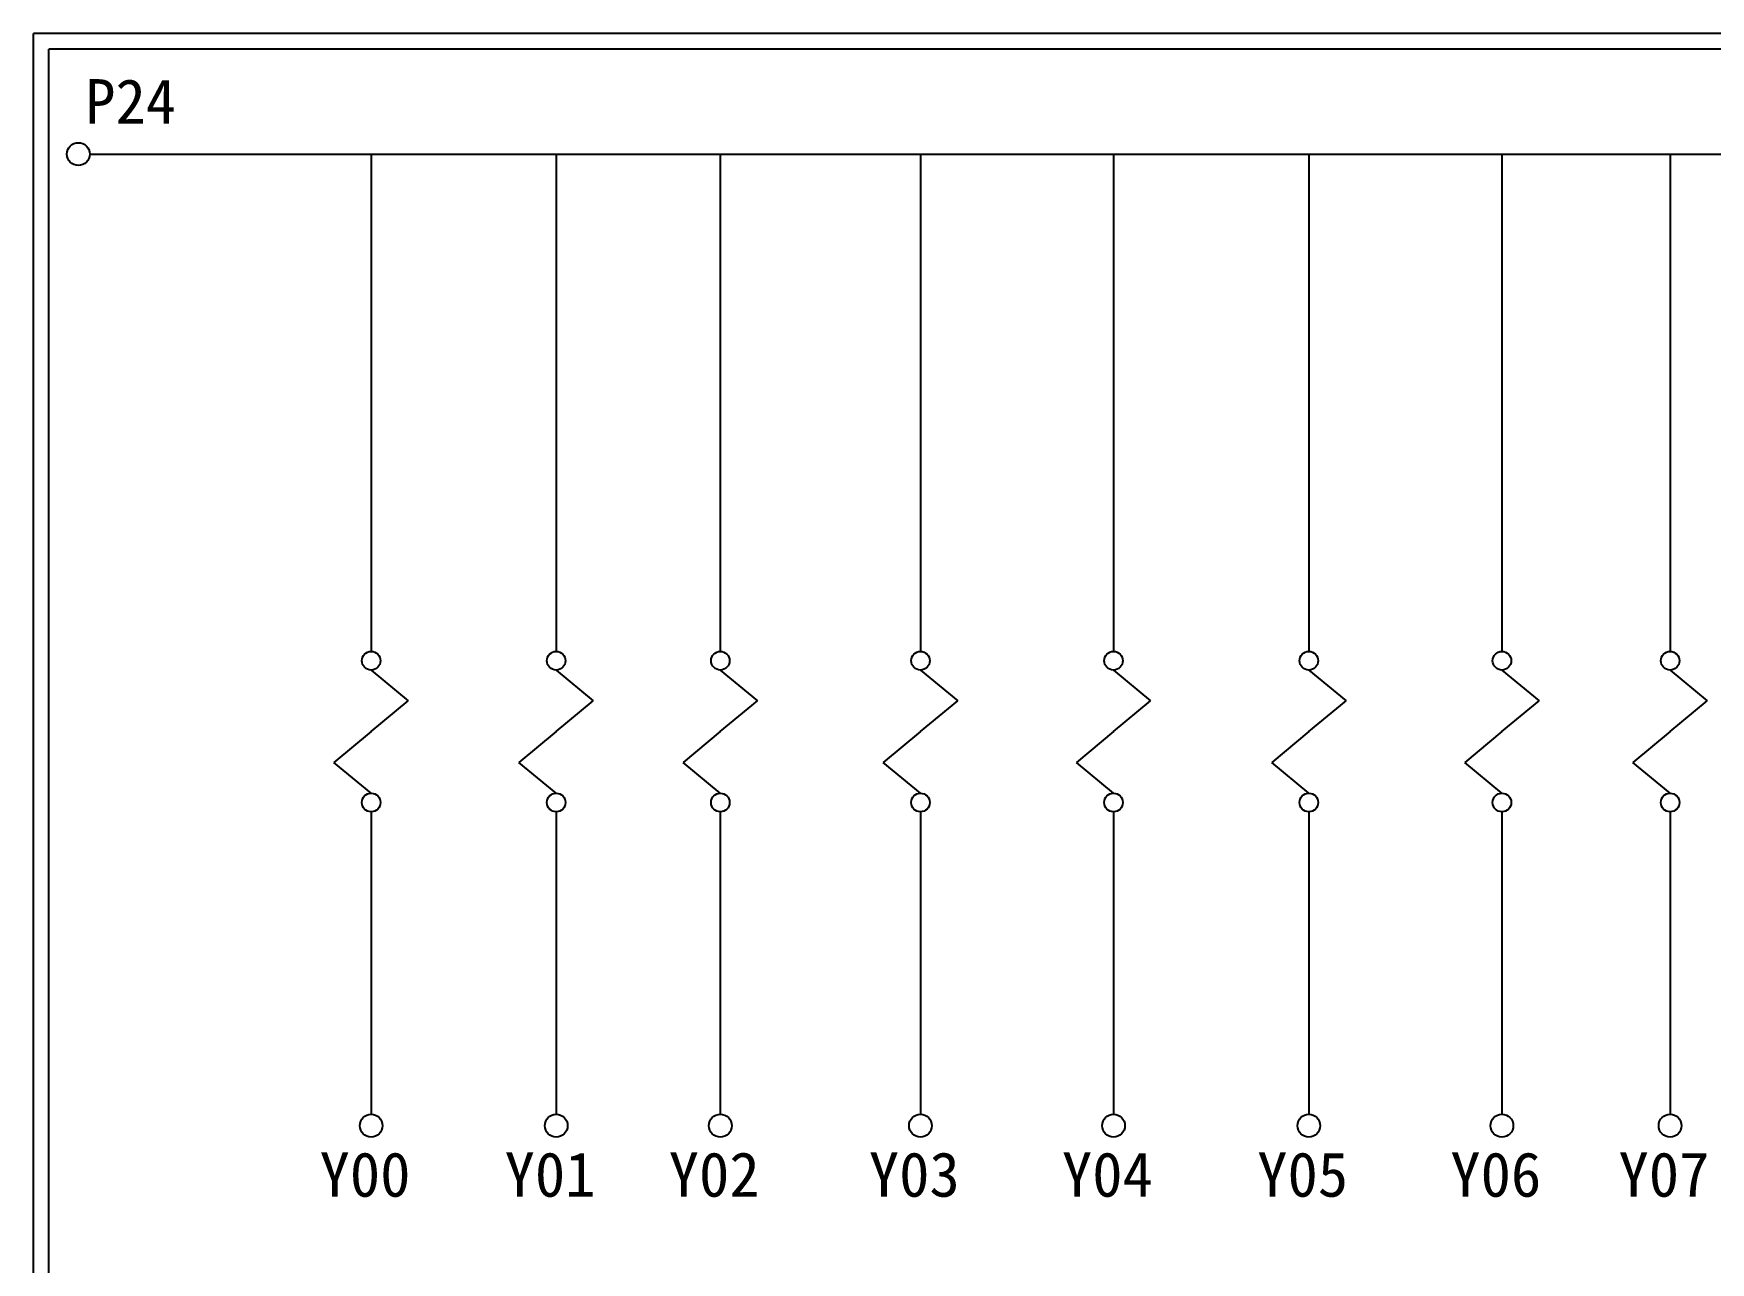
# Model space of a CAD drawing. Extents: x 889 to 1176, y 251 to 455.
# Drawn here: x 889.1 to 1024.6, y 355.8 to 455.2 of the extents above; entities that cross this region are included whole.
import ezdxf

# ---------------------------------------------------------------- set-up
doc = ezdxf.new("R2010")
doc.units = 0
doc.layers.get('0').update_dxf_attribs({"linetype": 'CONTINUOUS'})
doc.styles.add('STSL', font='kaiu.ttf')

msp = doc.modelspace()

# ---------------------------------------------------------------- linework, layer by layer
for p, q in [((1176.07, 455.16), (889.07, 455.16)), ((889.07, 251.2), (889.07, 455.16)), ((1174.82, 453.91), (890.32, 453.91)), ((890.32, 252.44), (890.32, 453.91)), ((893.61, 445.42), (1171.21, 445.42)), ((916.35, 445.42), (916.35, 405.22)), ((931.3, 445.42), (931.3, 405.22)), ((944.56, 445.42), (944.56, 405.22)), ((960.73, 445.42), (960.73, 405.22)), ((976.33, 445.42), (976.33, 405.22)), ((992.11, 445.42), (992.11, 405.22)), ((1007.71, 445.42), (1007.71, 405.22)), ((1021.3, 445.42), (1021.3, 405.22)), ((916.35, 403.72), (919.35, 401.23)), ((931.3, 403.72), (934.3, 401.23)), ((944.56, 403.72), (947.56, 401.23)), ((960.73, 403.72), (963.74, 401.23)), ((976.33, 403.72), (979.33, 401.23)), ((992.11, 403.72), (995.12, 401.23)), ((1007.71, 403.72), (1010.71, 401.23)), ((1021.3, 403.72), (1024.3, 401.23)), ((916.35, 398.74), (919.35, 401.23)), ((931.3, 398.74), (934.3, 401.23)), ((944.56, 398.74), (947.56, 401.23)), ((960.73, 398.74), (963.74, 401.23)), ((976.33, 398.74), (979.33, 401.23)), ((992.11, 398.74), (995.12, 401.23)), ((1007.71, 398.74), (1010.71, 401.23)), ((1021.3, 398.74), (1024.3, 401.23)), ((916.35, 398.74), (913.34, 396.25)), ((931.3, 398.74), (928.29, 396.25)), ((944.56, 398.74), (941.55, 396.25)), ((960.73, 398.74), (957.73, 396.25)), ((976.33, 398.74), (973.33, 396.25)), ((992.11, 398.74), (989.11, 396.25)), ((1007.71, 398.74), (1004.71, 396.25)), ((1021.3, 398.74), (1018.29, 396.25)), ((916.35, 393.76), (913.34, 396.25)), ((931.3, 393.76), (928.29, 396.25)), ((944.56, 393.76), (941.55, 396.25)), ((960.73, 393.76), (957.73, 396.25)), ((976.33, 393.76), (973.33, 396.25)), ((992.11, 393.76), (989.11, 396.25)), ((1007.71, 393.76), (1004.71, 396.25)), ((1021.3, 393.76), (1018.29, 396.25)), ((916.35, 392.26), (916.35, 367.81)), ((931.3, 392.26), (931.3, 367.81)), ((944.56, 392.26), (944.56, 367.81)), ((960.73, 392.26), (960.73, 367.81)), ((976.33, 392.26), (976.33, 367.81)), ((992.11, 392.26), (992.11, 367.81)), ((1007.71, 392.26), (1007.71, 367.81)), ((1021.3, 392.26), (1021.3, 367.81))]:
    msp.add_line(p, q)
for centre, radius in [((892.69, 445.42), 0.92), ((916.35, 404.47), 0.751), ((931.3, 404.47), 0.751), ((944.56, 404.47), 0.751), ((960.73, 404.47), 0.751), ((976.33, 404.47), 0.751), ((992.11, 404.47), 0.751), ((1007.71, 404.47), 0.751), ((1021.3, 404.47), 0.751), ((916.35, 393.01), 0.751), ((931.3, 393.01), 0.751), ((944.56, 393.01), 0.751), ((960.73, 393.01), 0.751), ((976.33, 393.01), 0.751), ((992.11, 393.01), 0.751), ((1007.71, 393.01), 0.751), ((1021.3, 393.01), 0.751), ((916.35, 366.89), 0.92), ((931.3, 366.89), 0.92), ((944.56, 366.89), 0.92), ((960.73, 366.89), 0.92), ((976.33, 366.89), 0.92), ((992.11, 366.89), 0.92), ((1007.71, 366.89), 0.92), ((1021.3, 366.89), 0.92)]:
    msp.add_circle(centre, radius)

# ---------------------------------------------------------------- texts
at = {"style": 'STSL'}
for s, p in [('P24', (893.24, 447.88)), ('Y00', (912.18, 361.15)), ('Y01', (927.13, 361.15)), ('Y02', (940.39, 361.15)), ('Y03', (956.56, 361.15)), ('Y04', (972.16, 361.15)), ('Y05', (987.94, 361.15)), ('Y06', (1003.54, 361.15)), ('Y07', (1017.13, 361.15))]:
    msp.add_text(s, height=3.6, dxfattribs=at).set_placement(p)

doc.saveas('drawing.dxf')
